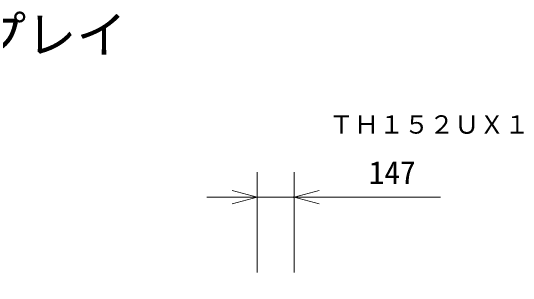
# Model space of a CAD drawing. Units: millimetres, scale not verified. Extents: x -63 to 62, y -57 to 57.
# Drawn here: x 19.24 to 60.17, y 34.56 to 56.78 of the extents above; entities that cross this region are included whole.
import ezdxf
from ezdxf.enums import TextEntityAlignment as Align

# ---------------------------------------------------------------- set-up
doc = ezdxf.new("R2010")
doc.units = ezdxf.units.MM
doc.header["$LTSCALE"] = 0.125
doc.header["$PDMODE"] = 32
doc.header["$PDSIZE"] = 0.0625
doc.layers.add('0-0_0', color=7, linetype='Continuous', lineweight=9)
doc.layers.add('0-6_SUNPO', color=7, linetype='Continuous', lineweight=9)
for name, color, linetype in [('0-2_MOJI1', 7, 'Continuous'), ('0-3_TOUROKU', 7, 'Continuous'), ('0-4_Defpoints', 7, 'Continuous')]:
    doc.layers.add(name, color=color, linetype=linetype)
doc.styles.add('ＭＳ ゴシック', font='')
doc.styles.get('ＭＳ ゴシック').set_extended_font_data('MS Gothic')

# ---------------------------------------------------------------- blocks, each defined once
blk = doc.blocks.new('_OPEN30')
at = {"layer": '0-0_0'}
blk.add_line((0, 0), (-1, 0), dxfattribs=at)
blk.add_lwpolyline([(-1, 0.26795), (0, 0), (-1, -0.26795)], dxfattribs=at)
blk = doc.blocks.new('D5')
at = {"layer": '0-4_Defpoints'}
for p in [(40.788, 50.4851), (37.848, 42.4851), (40.788, 42.4851)]:
    blk.add_point(p, dxfattribs=at)
at = {"layer": '0-6_SUNPO'}
for p, q in [((37.848, 44.4851), (37.848, 52.4851)), ((40.788, 44.4851), (40.788, 52.4851)), ((35.848, 50.4851), (33.848, 50.4851)), ((37.848, 50.4851), (40.788, 50.4851)), ((42.788, 50.4851), (52.4547, 50.4851))]:
    blk.add_line(p, q, dxfattribs=at)
at = {"layer": '0-6_SUNPO', "xscale": 2, "yscale": 2}
blk.add_blockref('_OPEN30', (37.848, 50.4851), dxfattribs=at)
at = {"layer": '0-6_SUNPO', "xscale": 2, "yscale": 2, "rotation": 180}
blk.add_blockref('_OPEN30', (40.788, 50.4851), dxfattribs=at)
at = {"layer": '0-6_SUNPO', "style": 'ＭＳ ゴシック'}
blk.add_text('147', height=1.833, dxfattribs=at).set_placement((46.7464, 50.9851), align=Align.BOTTOM_LEFT)

msp = doc.modelspace()

# ---------------------------------------------------------------- block references
at = {"layer": '0-6_SUNPO'}
msp.add_blockref('D5', (1.0703, -8.6241), dxfattribs=at)

# ---------------------------------------------------------------- texts
at = {"layer": '0-2_MOJI1', "style": 'ＭＳ ゴシック'}
msp.add_text('ハイビジョンプラズマディスプレイ', height=2.933, dxfattribs=at).set_placement((-35.5012, 52.4915), align=Align.BOTTOM_LEFT)
at = {"layer": '0-3_TOUROKU', "style": 'ＭＳ ゴシック'}
msp.add_text('ＴＨ１５２ＵＸ１', height=1.466, dxfattribs=at).set_placement((44.6321, 46.4915), align=Align.BOTTOM_LEFT)

doc.saveas('drawing.dxf')
